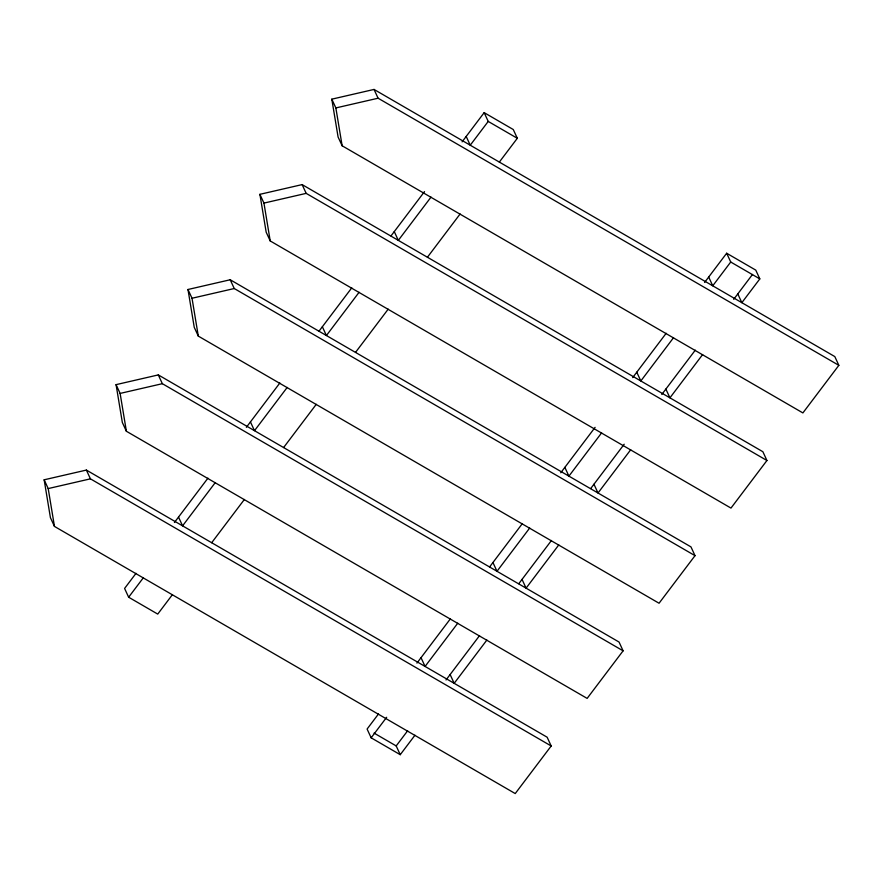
<?xml version="1.0" encoding="UTF-8"?>
<svg xmlns="http://www.w3.org/2000/svg" width="883" height="883" viewBox="0 0 883 883"><rect width="100%" height="100%" fill="white"/><g stroke="black" fill="none" stroke-linecap="round" stroke-linejoin="round"><path stroke-width="1.32" d="M136.026 573.31L124.591 588.453L128.642 597.217L157.737 614.093L172.45 594.623M174.437 522.482L207.947 478.156M246.357 427.328L279.856 382.99M319.083 331.081L351.776 287.836M391.003 235.927L424.513 191.589M462.107 141.843L484.171 112.649L513.266 129.525L517.317 138.289L499.337 162.086M128.642 597.217L143.355 577.758M215.264 482.593L182.582 525.849L178.521 517.085M287.185 387.438L254.492 430.694L250.441 421.919M359.094 292.273L326.412 335.529L322.361 326.765M431.014 197.119L398.321 240.375L394.271 231.6M484.171 112.649L488.222 121.424L470.242 145.209L466.191 136.446M211.677 542.725L244.37 499.469M283.598 447.56L316.28 404.304M355.507 352.405L388.2 309.149M427.427 257.24L460.109 213.984M378.531 713.905L367.096 729.049L371.147 737.813L400.242 754.689L414.955 735.23M416.942 663.089L450.451 618.751M489.679 566.842L522.361 523.586M560.771 472.769L595.098 427.35M632.692 377.604L666.19 333.266M704.601 282.45L726.665 253.244L755.771 270.121L759.822 278.896L741.841 302.681L737.791 293.907M371.147 737.813L386.666 717.272M457.769 623.188L425.076 666.444L421.025 657.68M529.69 528.034L496.997 571.29L492.946 562.515M601.599 432.88L568.917 476.125L564.855 467.361M673.519 337.714L640.826 380.97L636.775 372.196M726.665 253.244L730.727 262.019L712.747 285.805L708.696 277.041M400.242 754.689L396.191 745.925L407.637 730.782M446.036 679.954L479.546 635.617M518.774 583.718L551.467 540.462M590.694 488.553L624.193 444.215M661.786 394.48L695.296 350.143M733.707 299.315L752.504 274.447M486.864 640.065L454.182 683.321L450.131 674.546M558.784 544.91L526.091 588.155L522.041 579.391M630.705 449.745L598.012 493.001L593.961 484.226M702.614 354.591L669.932 397.836L665.87 389.072M551.191 745.98L515.231 793.563L54.47 526.423L50.419 517.659L44.15 479.8L86.379 470.076L547.14 737.217L551.191 745.98L90.43 478.84L86.379 470.076M623.1 650.826L587.14 698.398L126.39 431.268L122.34 422.493L116.07 384.646L158.3 374.911L619.049 642.051L623.1 650.826L162.351 383.686L158.3 374.911M695.02 555.661L659.06 603.244L198.3 336.103L194.249 327.339L187.98 289.492L230.209 279.756L690.97 546.897L695.02 555.661L234.26 288.531L230.209 279.756M766.93 460.507L730.981 508.089L270.22 240.949L266.169 232.174L259.9 194.326L302.129 184.602L762.879 451.732L766.93 460.507L306.18 193.366L302.129 184.602M838.85 365.341L802.89 412.924L342.14 145.783L338.09 137.02L331.809 99.172L374.039 89.437L834.799 356.577L838.85 365.341L378.09 98.212L374.039 89.437M331.809 99.172L335.86 107.936L378.09 98.212M259.9 194.326L263.951 203.101L306.18 193.366M187.98 289.492L192.03 298.255L234.26 288.531M116.07 384.646L120.121 393.421L162.351 383.686M44.15 479.8L48.201 488.575L90.43 478.84M488.222 121.424L517.317 138.289M730.727 262.019L759.822 278.896M374.072 733.1L396.191 745.925M335.86 107.936L342.14 145.783M263.951 203.101L270.22 240.949M192.03 298.255L198.3 336.103M120.121 393.421L126.39 431.268M48.201 488.575L54.47 526.423"/></g></svg>
